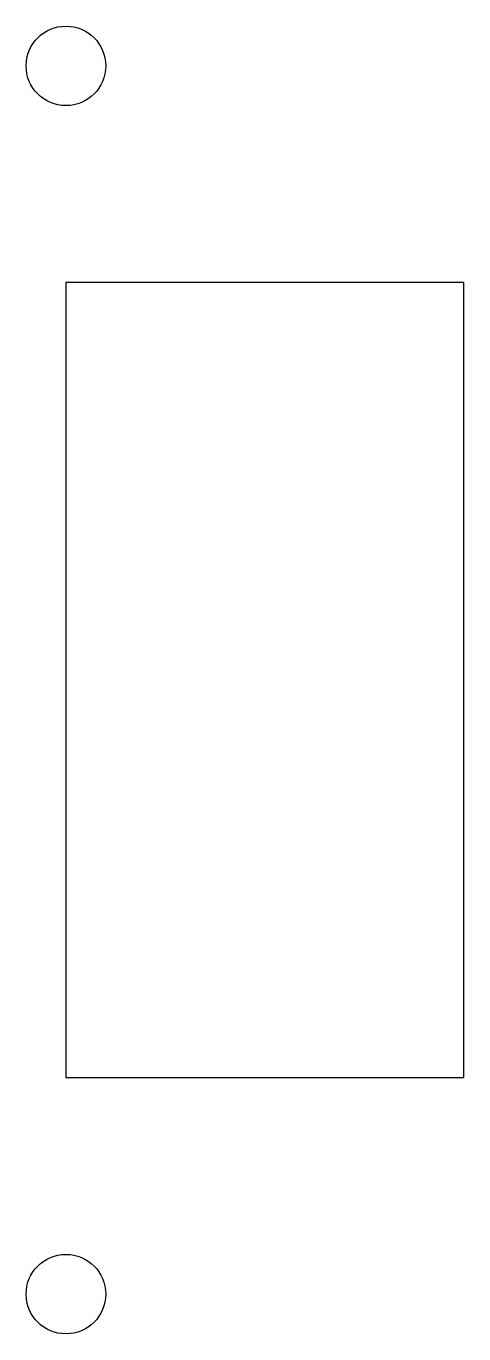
# Model space of a CAD drawing. Header units: millimetres. Extents: x 7.9 to 20, y -1.1 to 35.1.
import ezdxf

# ---------------------------------------------------------------- set-up
doc = ezdxf.new("R2010")
doc.units = ezdxf.units.MM

msp = doc.modelspace()

# ---------------------------------------------------------------- linework, layer by layer
for p, q in [((20, 28), (9, 28)), ((9, 28), (9, 6)), ((20, 6), (20, 28)), ((9, 6), (20, 6))]:
    msp.add_line(p, q)
for centre in [(9, 34), (9, 0)]:
    msp.add_circle(centre, 1.1)

doc.saveas('drawing.dxf')
